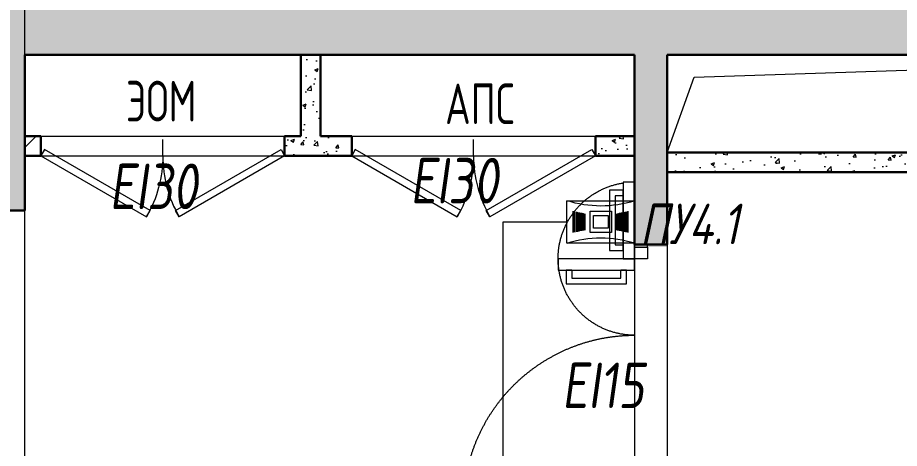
# Model space of a CAD drawing. Extents: x -96705 to 1864084, y -482104 to 235.
# Drawn here: x 943891 to 949320, y -138509 to -135857 of the extents above; entities that cross this region are included whole.
import ezdxf
from ezdxf import colors
from ezdxf.entities.mleader import LeaderData, LeaderLine
from ezdxf.enums import TextEntityAlignment as Align
from ezdxf.math import Vec2, Vec3

# ---------------------------------------------------------------- set-up
doc = ezdxf.new("R2010")
doc.units = 0
doc.header["$LTSCALE"] = 100
for name, pattern in [('ACAD_ISO03W100', [30, 12, -18]), ('ADSK_Штриховая_ш2 п1', [3, 2, -1]), ('CENTER', [2, 1.25, -0.25, 0.25, -0.25])]:
    doc.linetypes.add(name, pattern=pattern)
for name, color, linetype, lineweight in [('АР_Двери', 5, 'Continuous', 18), ('АР_Оси', 193, 'Continuous', 9), ('АР_Отметки', 250, 'Continuous', 15), ('АР_Перегородки газоблок', 165, 'Continuous', 30), ('АР_Перегородки газоблок_Штрих', 165, 'Continuous', 5), ('АР_Перегородки_кирпич_Штрих', 244, 'Continuous', 5), ('АР_Сущ Несущая стена', 202, 'Continuous', 30), ('АР_тонкая линия', 250, 'Continuous', 0), ('АР_Шкафы ЭОМ', 1, 'Continuous', 0), ('АР_Штриховка монолит', 250, 'Continuous', 9), ('СОУЭ', 3, 'Continuous', 30), ('СС_СЭС_Кабель', 180, 'Continuous', 30), ('текст', 7, 'Continuous', 15)]:
    doc.layers.add(name, color=color, linetype=linetype, lineweight=lineweight)
doc.layers.add('АР_ПБ_Двери', color=7, linetype='Continuous', lineweight=15, true_color=0xdb0000)
doc.styles.add('DEN', font='isocpeui.ttf', dxfattribs={"width": 0.8, "height": 300})
doc.styles.add('ICOCPEUR', font='isocpeur.ttf')
doc.styles.add('ISOCPEUR', font='isocpeui.ttf', dxfattribs={"height": 250})
doc.styles.add('Архитект', font='isocpeur.ttf', dxfattribs={"width": 0.8, "oblique": 8})
pattern_1 = [(50, (731759.35, -210952.4), (215.17805, -18.82564), [22.5, -247.5]), (355, (731759.35, -210952.4), (-41.6254, 225.65764), [18, -198]), (100.45144, (731777.28, -210953.96), (173.55265, 206.832), [19.12206, -210.34263]), (46.1842, (731759.35, -210892.4), (320.1724, -49.65578), [33.75, -371.25]), (96.63564, (731786.03, -210896.53), (280.3986, 292.2356), [28.6831, -315.51413]), (351.18416, (731759.35, -210892.4), (280.3986, 292.2356), [27, -297]), (21, (731789.35, -210907.4), (179.07212, -120.78567), [22.5, -247.5]), (326, (731789.35, -210907.4), (72.9946, 217.54501), [18, -198]), (71.45144, (731804.27, -210917.46), (252.06671, 96.75935), [19.12206, -210.34263]), (37.5, (731759.35, -210952.394), (3.647957, 99.868156), [0, -195.6, 0, -201, 0, -198.75]), (7.5, (731759.35, -210952.39), (78.92086, 118.323514), [0, -114.6, 0, -191.1, 0, -75.75]), (327.5, (731692.45, -210952.394), (160.14673, -6.766462), [0, -75, 0, -234, 0, -310.5]), (317.5, (731662.45, -210952.4), (174.95585, 30.031495), [0, -97.5, 0, -155.4, 0, -220.5])]

# ---------------------------------------------------------------- blocks, each defined once
blk = doc.blocks.new('*U66')
at = {"color": 8}
for p, q in [((-750, 0), (-750, 100)), ((0, 0), (0, 100))]:
    blk.add_line(p, q, dxfattribs=at)
blk.add_lwpolyline([(0, 0), (-649.5, -375), (-671.4, -337.1), (-21.9, 37.9)], close=True, dxfattribs=at)
blk.add_arc((0, 0), 750, 180, 210, dxfattribs=at)
blk = doc.blocks.new('дв.1700')
at = {"layer": 'АР_Двери', "color": 8}
for points in [[(-87, 0), (-87, -80), (-70, -80), (-70, 0), (-87, 0)], [(-70, -80), (-70, 0), (0, 0), (0, -30), (0, -30), (0, -80), (-70, -80)], [(1596, -80), (1596, 0), (1526, 0), (1526, -30), (1526, -30), (1526, -80), (1596, -80)], [(1613, 0), (1613, -80), (1596, -80), (1596, 0), (1613, 0)]]:
    blk.add_lwpolyline(points, dxfattribs=at)
for points in [[(0, -80), (-692, -876), (-639.2, -921.8), (52.7, -125.8)], [(1997.3, -149.9), (1526, -149.9), (1526, -80), (1997.3, -80)], [(1946.9, -234.7), (1576, -234.7), (1576, -149.9), (1946.9, -149.9)], [(1911.9, -199.7), (1611, -199.7), (1611, -149.9), (1911.9, -149.9)], [(19.9, -163.6), (-606.3, -883.9), (-542.2, -939.6), (84, -219.2)], [(-3, -190), (-583.3, -857.5), (-545.7, -890.2), (34.6, -222.7)]]:
    blk.add_lwpolyline(points, close=True, dxfattribs=at)
at = {"layer": 'АР_Двери', "color": 8, "linetype": 'ACAD_ISO03W100', "ltscale": 3}
for points in [[(0, -80), (0, -1134.7), (69.9, -1134.7), (69.9, -80)], [(1456.1, -551.3), (1456.1, -80), (1526, -80), (1526, -551.3)]]:
    blk.add_lwpolyline(points, close=True, dxfattribs=at)
for points in [[(69.9, -1049.5), (69.9, -1084.5), (154.7, -1084.5), (154.7, -130), (69.9, -130), (69.9, -165)], [(1456.1, -465.9), (1456.1, -500.9), (1371.3, -500.9), (1371.3, -130), (1456.1, -130), (1456.1, -165)], [(69.9, -1049.5), (119.7, -1049.5), (119.7, -165), (69.9, -165)], [(1456.1, -465.9), (1406.3, -465.9), (1406.3, -165), (1456.1, -165)]]:
    blk.add_lwpolyline(points, dxfattribs=at)
for centre, radius, start, end in [((0, -80), 1054.7, 229, 0), ((1526, -80), 471.3, 180, 351.4758)]:
    blk.add_arc(centre, radius, start, end, dxfattribs=at)
blk = doc.blocks.new('_DotSmall')
at = {"color": 0, "linetype": 'ByBlock', "const_width": 0.5}
blk.add_lwpolyline([(-0.0625, 0, 1), (0.0625, 0, 1)], format="xyb", close=True, dxfattribs=at)
blk = doc.blocks.new('A$C3909d250')
at = {"color": 6, "lineweight": 0, "true_color": 0xff00ff}
for p, q in [((75, 360), (75, 373)), ((75, 281), (75, 360)), ((87, 370), (87, 299)), ((99, 296), (99, 368)), ((112, 365), (112, 283)), ((124, 283), (124, 363)), ((137, 360), (137, 284)), ((149, 276), (149, 358)), ((161, 355), (161, 276)), ((174, 298), (174, 353)), ((186, 350), (186, 288)), ((199, 292), (199, 348)), ((211, 345), (211, 301)), ((584, 345), (584, 262)), ((596, 292), (596, 348)), ((609, 350), (609, 286)), ((621, 306), (621, 353)), ((633, 355), (633, 282)), ((646, 304), (646, 358)), ((658, 360), (658, 282)), ((671, 299), (671, 363)), ((683, 365), (683, 289)), ((696, 348), (696, 368)), ((696, 273), (696, 348)), ((708, 370), (708, 311)), ((708, 311), (708, 229)), ((720, 360), (720, 373)), ((720, 298), (720, 360)), ((75, 202), (75, 281)), ((87, 299), (87, 217)), ((87, 217), (87, 199)), ((99, 277), (99, 296)), ((99, 195), (99, 277)), ((108, 247), (108, 247)), ((112, 283), (112, 219)), ((112, 219), (112, 145)), ((124, 202), (124, 283)), ((137, 285), (137, 214)), ((137, 214), (137, 137)), ((149, 219), (149, 276)), ((149, 139), (149, 219)), ((154, 230), (154, 230)), ((161, 276), (161, 195)), ((174, 226), (174, 298)), ((174, 144), (174, 226)), ((186, 288), (186, 214)), ((186, 214), (186, 147)), ((199, 220), (199, 292)), ((199, 149), (199, 220)), ((211, 301), (211, 204)), ((584, 262), (584, 199)), ((596, 229), (596, 292)), ((596, 149), (596, 229)), ((609, 286), (609, 267)), ((609, 267), (609, 188)), ((621, 224), (621, 306)), ((621, 144), (621, 224)), ((633, 282), (633, 201)), ((646, 222), (646, 304)), ((646, 139), (646, 222)), ((658, 282), (658, 200)), ((671, 217), (671, 299)), ((671, 134), (671, 217)), ((683, 289), (683, 209)), ((683, 209), (683, 132)), ((696, 255), (696, 273)), ((696, 209), (696, 255)), ((696, 129), (696, 209)), ((708, 229), (708, 152)), ((720, 258), (720, 298)), ((720, 193), (720, 258)), ((75, 124), (75, 202)), ((87, 199), (87, 127)), ((99, 129), (99, 195)), ((112, 145), (112, 132)), ((124, 134), (124, 202)), ((161, 195), (161, 148)), ((161, 148), (161, 142)), ((211, 204), (211, 152)), ((584, 199), (584, 178)), ((584, 178), (584, 152)), ((609, 188), (609, 147)), ((633, 201), (633, 142)), ((658, 200), (658, 137)), ((708, 152), (708, 127)), ((720, 124), (720, 193))]:
    blk.add_line(p, q, dxfattribs=at)
at = {"color": 6, "lineweight": 5, "true_color": 0xff00ff}
blk.add_lwpolyline([(795, 497), (0, 497), (0, 0), (795, 0)], close=True, dxfattribs=at)
at = {"color": 6, "lineweight": 0, "true_color": 0xff00ff}
for points in [[(522, 373), (273, 373), (273, 124), (522, 124)], [(484, 323), (311, 323), (311, 174), (484, 174)]]:
    blk.add_lwpolyline(points, close=True, dxfattribs=at)
at = {"color": 6, "lineweight": 5, "true_color": 0xff00ff}
blk.add_arc((395, 1748), 1313, 252.4759, 287.695, dxfattribs=at)
at = {"color": 6, "lineweight": 0, "true_color": 0xff00ff}
blk.add_arc((394, -1252), 1314, 72.3137, 107.4415, dxfattribs=at)

msp = doc.modelspace()

# ---------------------------------------------------------------- hatches: boundary and pattern name
at = {"layer": 'АР_Перегородки газоблок_Штрих', "ltscale": 100}
h = msp.add_hatch(dxfattribs=at)
h.set_pattern_fill('AR-CONC', color=8, scale=30)
h.set_pattern_definition(pattern_1)
h.paths.add_polyline_path([(947448.2, -136587.9), (947448.2, -136707.9), (947689.8, -136707.9), (947690.1, -136587.9)])
h.paths.add_polyline_path([(945948.2, -136707.9), (945948.2, -136587.9), (945755, -136587.9), (945755, -136086.7), (945635, -136086.7), (945635, -136587.9), (945535.1, -136587.9), (945534.9, -136707.9)])
h = msp.add_hatch(dxfattribs=at)
h.set_pattern_fill('AR-CONC', color=8, scale=30)
h.set_pattern_definition(pattern_1)
h.paths.add_polyline_path([(952325, -136687.9), (952325, -136086.7), (952205, -136087.4), (952205, -136687.9), (947890, -136687.9), (947890, -136807.9), (952695, -136807.9), (952695, -136086.7), (952575, -136086.7), (952575, -136687.9)])
at = {"layer": 'АР_Перегородки_кирпич_Штрих', "ltscale": 100}
h = msp.add_hatch(dxfattribs=at)
h.set_pattern_fill('ANSI32', color=8, scale=500)
h.set_pattern_definition([(45, (-22448.97, -63506.4), (-132.58252, 132.58252), []), (45, (-22360.58, -63506.4), (-132.58252, 132.58252), [])])
h.paths.add_polyline_path([(944035, -136587.9), (943935, -136587.9), (943935, -136707.9), (944035, -136707.9)])
at = {"layer": 'АР_Штриховка монолит', "ltscale": 100}
h = msp.add_hatch(dxfattribs=at)
h.set_pattern_fill('ANSI35', color=8, scale=500)
h.set_pattern_definition([(45, (731759.35, -210952.4), (-88.38835, 88.38835), []), (45, (731847.74, -210952.4), (-88.38835, 88.38835), [156.25, -31.25, 0, -31.25])])
h.paths.add_polyline_path([(978135, -124301.7), (943635, -124301.7), (943635, -128266.7), (943635, -128466.7), (943635, -135786.7), (943735, -135786.7), (943735, -137044.2), (943935, -137044.2), (943935, -136086.7), (947690, -136086.7), (947690, -137269.2), (947890, -137269.2), (947890, -136086.7), (954890, -136086.7), (954890, -135786.7), (943935, -135786.7), (943935, -124601.7), (978135, -124601.7)])

# ---------------------------------------------------------------- linework, layer by layer
at = {"layer": 'АР_Оси', "color": 8, "linetype": 'CENTER', "ltscale": 1000}
msp.add_line((943935, -157558), (943935, -123250.5), dxfattribs=at)
at = {"layer": 'АР_Перегородки газоблок', "color": 8, "ltscale": 100}
for p, q in [((952205, -136687.9), (947890, -136687.9)), ((952695, -136807.9), (947890, -136807.9))]:
    msp.add_line(p, q, dxfattribs=at)
for points in [[(945635, -136086.7), (945635, -136587.9)], [(945755, -136086.7), (945755, -136587.9)], [(943935, -136587.9), (944035, -136587.9)], [(944035, -136587.9), (944035, -136707.9)], [(945535, -136587.9), (945635, -136587.9)], [(945948.2, -136587.9), (945948.2, -136707.9), (945535, -136707.9)], [(945535, -136587.9), (945535, -136707.9)], [(945755, -136587.9), (945948.2, -136587.9)], [(947448.2, -136587.9), (947690, -136587.9)], [(947690, -136707.9), (947448.2, -136707.9), (947448.2, -136587.9)], [(944035, -136707.9), (943935, -136707.9)]]:
    msp.add_lwpolyline(points, dxfattribs=at)
at = {"layer": 'АР_Сущ Несущая стена', "color": 8, "ltscale": 100}
for p, q in [((943935, -136086.7), (943935, -137044.2)), ((943935, -136086.7), (947690, -136086.7)), ((947690, -136086.7), (947690, -137254.2)), ((947890, -136086.7), (954890, -136086.7)), ((947890, -136086.7), (947890, -137254.2)), ((943735, -137044.2), (943935, -137044.2)), ((947690, -137254.2), (947890, -137254.2))]:
    msp.add_line(p, q, dxfattribs=at)
at = {"layer": 'АР_тонкая линия', "color": 8, "linetype": 'ADSK_Штриховая_ш2 п1', "ltscale": 50}
for p, q in [((944035, -136587.9), (945535, -136587.9)), ((944035, -136587.9), (945535, -136587.9)), ((945948.2, -136587.9), (947448.2, -136587.9)), ((945948.2, -136587.9), (947448.2, -136587.9)), ((944035, -136707.9), (945535, -136707.9)), ((944035, -136707.9), (945535, -136707.9)), ((945948.2, -136707.9), (947448.2, -136707.9)), ((945948.2, -136707.9), (947448.2, -136707.9)), ((947690, -137254.2), (947690, -138954.2)), ((947890, -137254.2), (947890, -138954.2))]:
    msp.add_line(p, q, dxfattribs=at)
at = {"layer": 'АР_тонкая линия', "color": 8, "ltscale": 100}
msp.add_lwpolyline([(947890, -136687.9), (948056.9, -136224.4), (952225, -136086.7)], dxfattribs=at)
at = {"layer": 'СС_СЭС_Кабель', "lineweight": 13, "ltscale": 500}
msp.add_lwpolyline([(947026.9, -142877), (946881.3, -142877), (946881.3, -137114.9), (947272.5, -137114.9)], dxfattribs=at)

# ---------------------------------------------------------------- block references
at = {"layer": 'АР_Двери', "color": 8, "xscale": -1}
for p in [(944035, -136707.9), (945948.2, -136707.9)]:
    msp.add_blockref('*U66', p, dxfattribs=at)
at = {"layer": 'АР_Двери', "color": 8}
for p in [(945535, -136707.9), (947448.2, -136707.9)]:
    msp.add_blockref('*U66', p, dxfattribs=at)
at = {"layer": 'АР_Двери', "color": 8, "xscale": -1, "rotation": 270}
msp.add_blockref('дв.1700', (947770, -138867.2), dxfattribs=at)
at = {"layer": 'СОУЭ', "color": 5, "xscale": -0.5249999999999999, "yscale": 0.5249999999999999, "zscale": 0.5249999999999999}
msp.add_blockref('A$C3909d250', (947689.9, -137245.3), dxfattribs=at)

# ---------------------------------------------------------------- texts
at = {"layer": 'АР_ПБ_Двери', "color": 8, "lineweight": 35, "style": 'Архитект', "oblique": 8, "width": 0.8}
msp.add_text('EI15', height=280, dxfattribs=at).set_placement((947241.7, -138261))
at = {"layer": 'АР_ПБ_Двери', "color": 8, "lineweight": 35, "char_height": 280, "width": 7500, "attachment_point": 4, "style": 'Архитект'}
for insert in [(946307.8, -136860.8), (944455.7, -136896.1)]:
    msp.add_mtext('EI30', dxfattribs=dict(at, insert=insert))
at = {"layer": 'АР_Шкафы ЭОМ', "color": 8, "ltscale": 100, "char_height": 250, "attachment_point": 5, "style": 'ICOCPEUR'}
for s, insert in [('\\A1;{\\W0.7;ЭОМ}', (944775.3, -136371.4)), ('\\A1;{\\W0.7;АПС}', (946737.8, -136388.1))]:
    msp.add_mtext(s, dxfattribs=dict(at, insert=insert))
at = {"layer": 'текст', "lineweight": 30, "style": 'DEN', "width": 0.8}
msp.add_text('ПУ4.1', height=250, dxfattribs=at).set_placement((947722.3, -137327.4), align=Align.BOTTOM_LEFT)

# ---------------------------------------------------------------- leaders
at = {"layer": 'АР_Отметки', "color": 8}
ml = msp.add_multileader_mtext('Standard', dxfattribs=at)
ml.set_content('+12,200', color=8, style='ISOCPEUR')
ml.set_leader_properties(color=8, linetype='Continuous', lineweight=-1)
ml.set_arrow_properties(name='DOTSMALL')
ml.build(insert=Vec2(0, 0))
ml.multileader.update_dxf_attribs({"has_text_frame": 1, "text_left_attachment_type": 4, "text_right_attachment_type": 4, "dogleg_length": 100, "arrow_head_size": 180})
ctx = ml.context
ctx.base_point, ctx.char_height, ctx.arrow_head_size, ctx.landing_gap_size, ctx.plane_origin, ctx.plane_x_axis, ctx.plane_y_axis = Vec3(956621.4, -142271), 250, 180, 50, Vec3(968768.9, -117035.1), Vec3(0, 1), Vec3(-1, 0)
ctx.left_attachment, ctx.right_attachment = 4, 4
notes = []
notes.append((ctx, [(0, (0, 0, 0), (0, 0), (1, 0), 1, [])]))
ctx.mtext.insert, ctx.mtext.text_direction, ctx.mtext.rotation, ctx.mtext.width, ctx.mtext.line_spacing_style, ctx.mtext.flow_direction = Vec3(956288, -142221), Vec3(0, 1), 1.570796, 852.697, 2, 5
ml = msp.add_multileader_mtext('Standard', dxfattribs=at)
ml.set_content('+12,200', color=8, style='ISOCPEUR')
ml.set_leader_properties(color=8, linetype='Continuous', lineweight=-1)
ml.set_arrow_properties(name='DOTSMALL')
ml.build(insert=Vec2(0, 0))
ml.multileader.update_dxf_attribs({"has_text_frame": 1, "text_left_attachment_type": 4, "text_right_attachment_type": 4, "dogleg_length": 100, "arrow_head_size": 180})
ctx = ml.context
ctx.base_point, ctx.char_height, ctx.arrow_head_size, ctx.landing_gap_size, ctx.plane_origin, ctx.plane_x_axis, ctx.plane_y_axis = Vec3(966248.8, -142164), 250, 180, 50, Vec3(978396.4, -116928.1), Vec3(0, 1), Vec3(-1, 0)
ctx.left_attachment, ctx.right_attachment = 4, 4
notes.append((ctx, [(0, (0, 0, 0), (0, 0), (1, 0), 1, [])]))
ctx.mtext.insert, ctx.mtext.text_direction, ctx.mtext.rotation, ctx.mtext.width, ctx.mtext.line_spacing_style, ctx.mtext.flow_direction = Vec3(965915.5, -142114), Vec3(0, 1), 1.570796, 852.697, 2, 5
ml = msp.add_multileader_mtext('Standard', dxfattribs=at)
ml.set_content('+11,900', color=8, style='ISOCPEUR')
ml.set_leader_properties(color=8, linetype='Continuous', lineweight=-1)
ml.set_arrow_properties(name='DOTSMALL')
ml.build(insert=Vec2(0, 0))
ml.multileader.update_dxf_attribs({"has_text_frame": 1, "text_left_attachment_type": 4, "text_right_attachment_type": 4, "dogleg_length": 100, "arrow_head_size": 180})
ctx = ml.context
ctx.base_point, ctx.char_height, ctx.arrow_head_size, ctx.landing_gap_size, ctx.plane_origin = Vec3(986391, -153939.8), 250, 180, 50, Vec3(1011626.9, -166087.3)
ctx.left_attachment, ctx.right_attachment = 4, 4
notes.append((ctx, [(0, (0, 0, 0), (0, 0), (1, 0), 1, [])]))
ctx.mtext.insert, ctx.mtext.rotation, ctx.mtext.width, ctx.mtext.line_spacing_style, ctx.mtext.flow_direction = Vec3(986441, -153606.5), 6.283185, 852.697, 2, 5
ml = msp.add_multileader_mtext('Standard', dxfattribs=at)
ml.set_content('+15,850', color=8, style='ISOCPEUR')
ml.set_leader_properties(color=8, linetype='Continuous', lineweight=-1)
ml.set_arrow_properties(name='DOTSMALL')
ml.build(insert=Vec2(0, 0))
ml.multileader.update_dxf_attribs({"has_text_frame": 1, "text_left_attachment_type": 4, "text_right_attachment_type": 4, "dogleg_length": 100, "arrow_head_size": 180})
ctx = ml.context
ctx.base_point, ctx.char_height, ctx.arrow_head_size, ctx.landing_gap_size, ctx.plane_origin = Vec3(1088590.4, -138170.4), 250, 180, 50, Vec3(1089515.4, -140514)
ctx.left_attachment, ctx.right_attachment = 4, 4
notes.append((ctx, [(0, (0, 0, 0), (0, 0), (1, 0), 1, [])]))
ctx.mtext.insert, ctx.mtext.width, ctx.mtext.line_spacing_style, ctx.mtext.flow_direction = Vec3(1088640.4, -137837.1), 852.697, 2, 5
for ctx, leaders in notes:
    for number, flags, end, landing, length, lines in leaders:
        leader = LeaderData()
        leader.index, (leader.has_last_leader_line, leader.has_dogleg_vector, leader.attachment_direction) = number, flags
        leader.last_leader_point, leader.dogleg_vector, leader.dogleg_length = Vec3(end), Vec3(landing), length
        for number, points, colour, breaks in lines:
            line = LeaderLine()
            line.index, line.vertices, line.color, line.breaks = number, Vec3.list(points), colors.encode_raw_color(colour), breaks
            leader.lines.append(line)
        ctx.leaders.append(leader)

doc.saveas('drawing.dxf')
